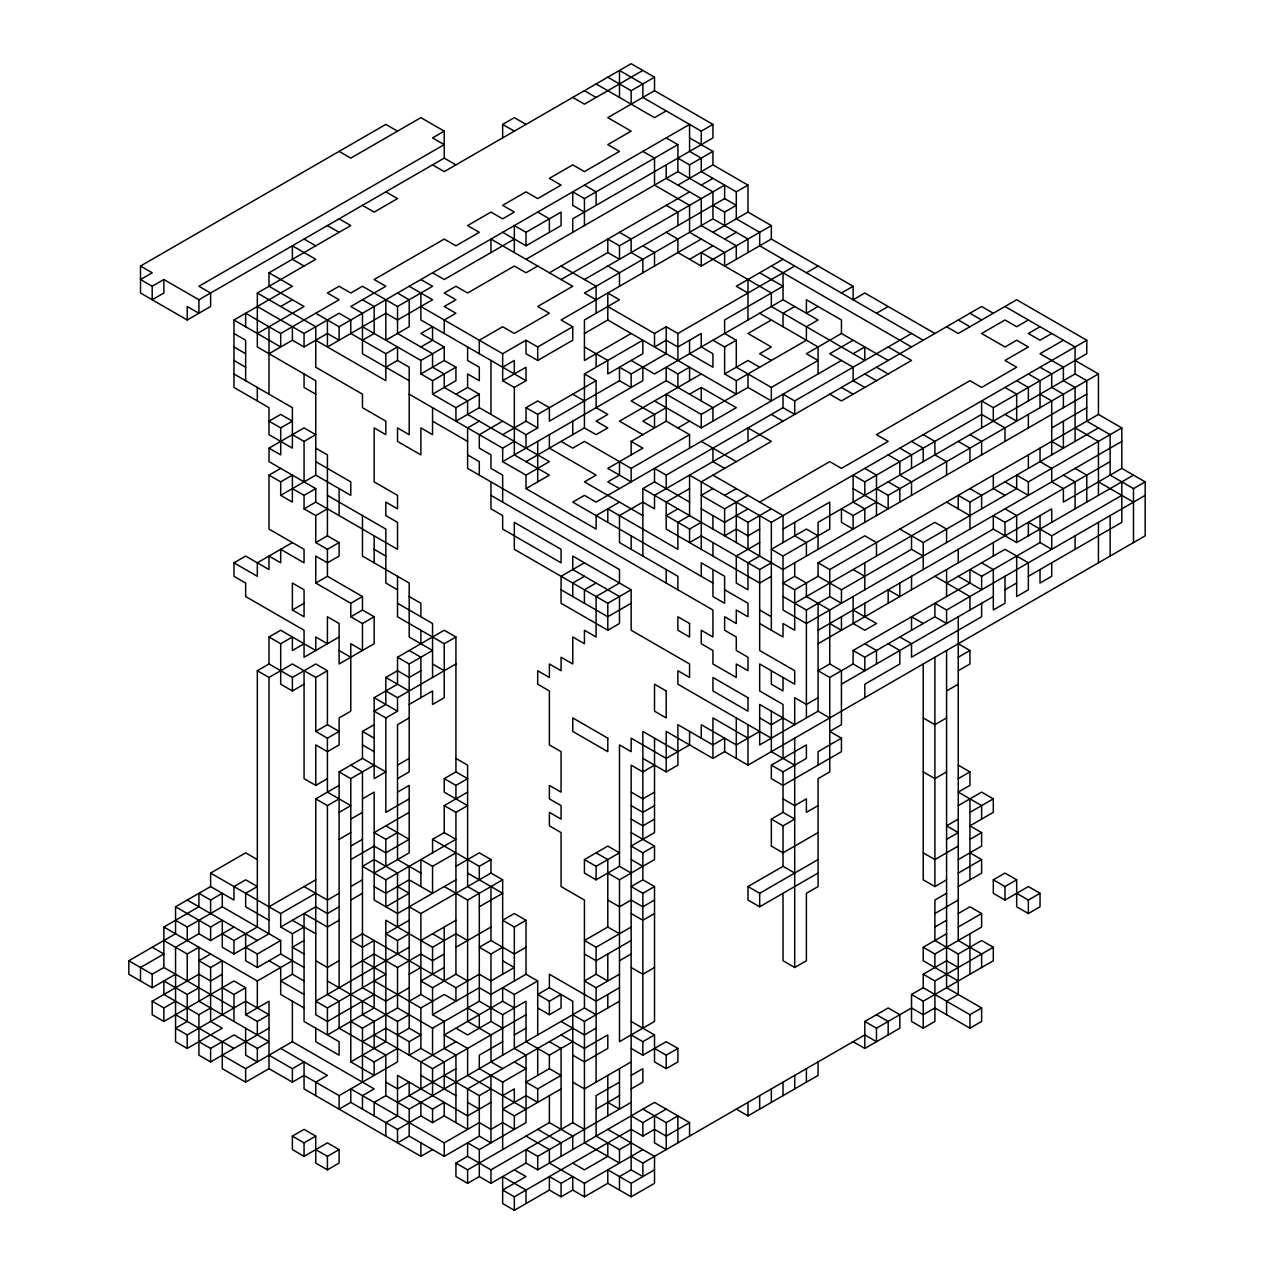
<?xml version="1.0" encoding="UTF-8"?>
<svg xmlns="http://www.w3.org/2000/svg" width="1274" height="1274" viewBox="0 0 1274 1274"><rect width="100%" height="100%" fill="white"/><g stroke="black" fill="none" stroke-linecap="round" stroke-linejoin="round"><path stroke-width="1.5" d="M140.506 266.043L152.195 272.779L140.506 279.532L152.195 286.268L163.868 279.532L198.919 299.756L444.244 158.119L444.244 131.142L432.555 137.895L444.244 144.631L198.919 286.268L210.608 293.02L210.608 306.508L187.23 319.997L140.506 293.02L140.506 266.043L385.831 124.406L397.52 131.142M502.657 137.895L502.657 124.406L514.33 117.654L526.019 124.406M257.332 333.485L304.056 306.508L269.005 286.268L269.005 272.779L350.78 225.578L339.107 218.825M315.745 461.634L350.78 481.875L350.78 495.363L315.745 475.122L315.745 380.703L257.332 346.974L257.332 293.02L315.745 259.291L292.383 245.802L292.383 259.291L304.056 266.043M642.844 70.452L584.432 104.165L572.743 97.429M233.97 373.951L292.383 407.68L292.383 448.145L269.005 434.657L269.005 407.68L233.97 387.439L233.97 319.997L292.383 286.268L269.005 272.779M607.794 77.188L631.156 90.677L654.518 77.188L654.518 90.677L712.93 124.406L712.93 137.895L572.743 218.825L572.743 232.314M280.694 306.508L292.383 299.756M654.518 90.677L607.794 117.654L631.156 131.142L607.794 144.631L619.482 151.383L584.432 171.608L572.743 164.872L549.381 178.36L561.07 185.096L537.708 198.601L526.019 191.848L502.657 205.337L514.33 212.089L502.657 218.825L490.968 212.089L467.606 225.578L479.295 232.314L455.933 245.802L444.244 239.066L374.158 279.532L385.831 286.268L350.78 306.508L362.469 313.245L362.469 353.726L409.193 380.703M245.643 326.749L245.643 313.261L280.694 333.485L339.107 299.756L327.418 293.02L339.107 286.268L350.78 293.02L362.469 286.268L397.52 306.508L432.555 286.268L420.882 279.532M666.206 110.918L654.518 117.654L596.105 83.941M269.005 353.726L292.383 340.238L292.383 326.749M257.332 306.508L304.056 333.485L339.107 313.245L350.78 319.997L350.78 333.485L385.831 353.726L397.52 346.974L397.52 360.462L409.193 367.215L409.193 434.657L397.52 427.921L397.52 441.409L420.882 454.898L420.882 427.905L432.555 434.657L432.555 407.68M292.383 340.238L304.056 346.974L327.418 333.485L339.107 340.238L339.107 326.749L689.568 124.406L689.568 151.383L701.257 158.119L701.257 171.608L736.292 191.848L747.981 185.112L747.981 212.089L712.93 232.314M514.33 239.066L444.244 279.532L432.555 272.779M514.33 252.555L514.33 225.578L526.019 232.314L561.07 212.089L561.07 225.578L526.019 245.802L502.657 232.314M584.432 212.089L572.743 205.337L572.743 191.848L584.432 198.601L677.895 144.631L677.895 171.608L526.019 259.291M619.482 97.429L619.482 70.452L642.844 83.941L642.844 97.429L701.257 131.142L712.93 124.406M362.469 340.238L374.158 333.485L374.158 306.508L362.469 299.756M677.895 158.119L689.568 164.872L712.93 151.383L712.93 164.872L677.895 185.112M537.708 266.043L526.019 272.779L514.33 266.043L467.606 293.02L455.933 286.268L444.244 293.02L455.933 299.756L444.244 306.508L455.933 313.245L444.244 319.997L444.244 333.485M280.694 427.905L292.383 421.168L280.694 414.416L269.005 421.168L280.694 427.905L280.694 454.898L269.005 448.145L269.005 461.634L315.745 488.611L315.745 502.099L397.52 549.317L397.52 522.34L385.831 515.588L385.831 502.099L397.52 508.852L397.52 495.363L374.158 481.875L374.158 427.921L385.831 434.657L385.831 421.168L362.469 407.68L362.469 394.192L315.745 367.215L315.745 326.749L257.332 293.02M385.831 367.215L397.52 360.462M420.882 346.974L432.555 340.238L432.555 326.749L420.882 333.485L444.244 346.974L444.244 360.462L420.882 373.951L420.882 360.462L362.469 326.749M549.381 272.779L689.568 191.848M701.257 185.112L712.93 178.36M269.005 448.145L304.056 427.905L315.745 434.657L304.056 441.409L292.383 434.657M420.882 360.462L444.244 346.974M561.07 279.532L607.794 252.555L619.482 259.291L619.482 245.802L724.619 185.112L724.619 198.601L584.432 279.532M339.107 637L304.056 657.241L304.056 630.248L245.643 596.535L245.643 583.046L233.97 576.294L233.97 562.805L245.643 556.069L269.005 569.558L269.005 556.069L280.694 562.805L280.694 549.317L304.056 562.805L304.056 549.317L269.005 529.076L269.005 475.122L280.694 468.386M432.555 380.703L455.933 367.215L455.933 380.703L432.555 394.192L432.555 380.703L420.882 373.951M747.981 252.555L747.981 239.066L712.93 218.825L584.432 293.02L596.105 299.756M712.93 205.337L724.619 212.089L736.292 205.337L724.619 198.601M280.694 481.875L292.383 475.122L292.383 502.099L280.694 495.363L280.694 481.875L269.005 475.122M420.882 306.508L502.657 353.726L526.019 340.238L537.708 346.974L572.743 326.749L572.743 340.238L537.708 360.462L526.019 353.726L526.019 340.238M701.257 239.066L561.07 319.997L572.743 326.749M280.694 495.363L315.745 475.122M455.933 394.192L467.606 387.439L479.295 394.192L479.295 407.68L526.019 434.657L537.708 427.905L537.708 414.416L526.019 407.68L526.019 421.168L502.657 434.657M502.657 367.215L514.33 360.462L514.33 373.951M689.568 259.291L712.93 245.802M724.619 239.066L736.292 232.314M292.383 488.611L304.056 495.363L315.745 488.611M432.555 394.192L455.933 407.68L479.295 394.192M502.657 380.703L526.019 367.215L526.019 380.703L514.33 387.439L502.657 380.703L502.657 353.726M584.432 333.485L607.794 319.997L736.292 394.192L736.292 380.703L806.394 340.238L806.394 326.749L818.067 319.997L783.032 299.772L654.518 373.951L631.156 360.462M666.206 232.314L677.895 239.066L677.895 252.555L701.257 266.043L771.343 225.578L771.343 239.066L853.118 286.268L853.118 299.756L864.807 293.02L934.893 333.485M304.056 495.363L304.056 508.852L315.745 502.099M479.295 407.68L455.933 421.168L455.933 407.68M771.343 239.066L724.619 266.043L724.619 252.555L689.568 232.314L689.568 205.337L654.518 185.112L654.518 158.119L642.844 151.383M304.056 508.852L315.745 515.588L327.418 508.852M479.295 421.168L467.606 427.905L467.606 468.386L712.93 610.023L712.93 637L701.257 630.248L701.257 643.736L712.93 650.488L712.93 663.977L736.292 677.465L736.292 663.977L747.981 670.713L747.981 657.225L736.292 650.488L736.292 637L724.619 630.248L724.619 616.759L736.292 623.512L736.292 610.023L747.981 616.759L747.981 603.271L724.619 589.782M631.156 333.485L584.432 360.462L584.432 319.997L619.482 299.756L607.794 293.02L607.794 319.997M292.383 542.581L257.332 562.805L257.332 576.294L233.97 562.805M502.657 421.168L479.295 434.657L479.295 448.145L490.968 454.898L490.968 468.386L502.657 475.122L502.657 502.099M526.019 407.68L537.708 400.928L549.381 407.68L549.381 421.168L619.482 380.703L631.156 387.439L631.156 373.951L619.482 367.215L619.482 380.703M584.432 373.951L596.105 380.703L596.105 407.68L607.794 414.416L596.105 421.168L607.794 427.905L596.105 434.657L584.432 427.905L584.432 373.951L642.844 340.238L642.844 353.726L607.794 373.951L607.794 360.462L584.432 346.974M607.794 306.508L654.518 333.485L666.206 326.749L677.895 333.485L794.705 266.043M783.032 259.291L736.292 286.268L747.981 293.02M315.745 515.588L315.745 542.565L327.418 535.828L339.107 542.565L339.107 556.069L327.418 562.805L315.745 556.069L315.745 583.046L350.78 603.271L362.469 596.535L362.469 610.023L350.78 616.759L350.78 603.271M537.708 414.416L596.105 380.703M315.745 542.565L327.418 549.317L339.107 542.565M409.193 394.192L502.657 448.145L514.33 441.409M631.156 373.951L666.206 353.726L666.206 326.749M806.394 272.779L818.067 266.043M502.657 448.145L502.657 461.634L642.844 380.703L642.844 367.215M315.745 583.046L327.418 576.294L362.469 596.535M526.019 461.634L584.432 427.905M712.93 421.168L712.93 407.68L666.206 380.703L631.156 400.928L654.518 414.416L654.518 427.921L642.844 421.168L666.206 407.68M666.206 380.703L666.206 367.215L677.895 373.951L689.568 367.215L689.568 380.703M712.93 340.238L724.619 346.974L736.292 340.238L736.292 367.215L771.343 387.439L818.067 360.462L806.394 353.726L841.445 333.485L888.169 360.462M771.343 319.997L747.981 333.485L771.343 346.974L759.67 353.726L771.343 360.462M794.705 306.508L783.032 313.261L783.032 326.749M292.383 610.023L304.056 616.759L304.056 589.782L292.383 583.046L292.383 610.023L304.056 603.271M502.657 461.634L526.019 475.122L549.381 461.634L467.606 414.416L467.606 400.928L444.244 387.439L444.244 373.951L432.555 367.215L432.555 353.726L397.52 333.485L397.52 306.508M701.257 373.951L619.482 421.168L642.844 434.657M818.067 306.508L806.394 313.261L806.394 299.756L841.445 319.997L841.445 333.485M841.445 293.02L853.118 286.268M327.418 670.729L315.745 677.465L315.745 731.419L327.418 724.683L327.418 670.729L315.745 663.977L292.383 677.465L269.005 663.977L269.005 637L280.694 630.248L315.745 650.488L315.745 637L327.418 643.736L327.418 616.759L339.107 623.512L339.107 663.977L374.158 643.736L374.158 616.759L362.469 610.023M526.019 475.122L526.019 488.611L549.381 475.122L514.33 454.898L514.33 387.439M689.568 394.192L701.257 387.439L736.292 407.68L701.257 427.905L654.518 400.928M724.619 346.974L724.619 373.951L747.981 360.462L759.67 367.215M269.005 637L280.694 643.736L292.383 637L292.383 650.488L304.056 643.752M631.156 454.898L631.156 441.393L666.206 421.168L689.568 434.657L689.568 448.145M222.281 933.762L233.97 940.515L257.332 927.026L257.332 670.729L269.005 663.977M677.895 427.921L689.568 421.168M666.206 421.168L666.206 394.192L701.257 414.416L747.981 387.439L771.343 400.928L771.343 387.439M876.48 313.261L888.169 306.508M257.332 670.729L269.005 677.465L292.383 663.977L315.745 677.465M350.78 616.759L362.469 623.512L374.158 616.759M561.07 441.409L572.743 448.145L584.432 441.409L631.156 468.386L689.568 434.657M853.118 340.238L829.756 353.726L853.118 367.215L853.118 380.703L864.807 387.439M841.445 360.462L596.105 502.099L584.432 495.363L572.743 502.099L712.93 583.046M853.118 353.726L864.807 346.974L864.807 360.462L771.343 306.508L771.343 293.02L701.257 252.555L701.257 266.043M280.694 643.736L280.694 684.218L292.383 690.954L304.056 684.218M619.482 502.099L596.105 515.588L596.105 529.076L526.019 488.611M642.844 556.053L642.844 488.611L654.518 481.875L654.518 468.386L666.206 475.122L783.032 407.68L794.705 414.416L794.705 400.928L783.032 394.192L783.032 407.68M794.705 400.928L911.531 333.485M339.107 987.732L339.107 771.901L362.469 758.396L385.831 771.901L374.158 778.637L374.158 697.706L397.52 684.218L397.52 657.241L444.244 630.248L455.933 637L455.933 771.901L467.606 778.637L455.933 785.389L444.244 778.637L444.244 792.125L467.606 805.614L455.933 812.366L444.244 805.614L444.244 832.591L432.555 839.343L432.555 852.832M689.568 488.611L666.206 502.099L666.206 529.076L759.67 583.046L771.343 576.294M455.933 663.977L397.52 697.706L397.52 711.195L385.831 717.931L374.158 711.195L385.831 704.442L385.831 677.465L397.52 670.729L409.193 677.465L420.882 670.729M397.52 657.241L409.193 663.977L432.555 650.488L409.193 637L409.193 583.046L362.469 556.069L362.469 515.588M397.52 576.294L397.52 616.759L444.244 643.736L455.933 637M584.432 562.805L561.07 576.294L561.07 603.271L607.794 630.248L619.482 623.512L619.482 596.535L572.743 569.542L572.743 556.069L631.156 589.782L631.156 630.248L689.568 663.977L689.568 677.465L677.895 670.729L677.895 684.218L771.343 738.172M677.895 508.852L666.206 515.588L689.568 529.076L701.257 522.34M712.93 488.611L701.257 495.363L724.619 508.852L747.981 495.363M584.432 576.294L572.743 583.03L572.743 596.535M724.619 495.363L736.292 488.611M1028.357 319.997L1016.668 326.749L1004.995 319.997L981.617 333.485L1004.995 346.974L1016.668 340.238L1028.357 346.974L1004.995 360.462L1016.668 367.215L981.617 387.439L969.944 380.703L876.48 434.657L888.169 441.393L841.445 468.386L829.756 461.634L759.67 502.099M315.745 731.419L327.418 738.172L339.107 731.419L327.418 724.683M596.105 583.03L584.432 589.782L584.432 603.271M1040.03 326.749L1028.357 333.485L1040.03 340.238L1051.719 333.485M362.469 758.412L362.469 731.419L374.158 724.683M409.193 704.442L432.555 690.954L432.555 704.442L444.244 697.706L444.244 643.736M747.981 508.852L724.619 522.34L701.257 508.852M409.193 717.931L397.52 724.683L397.52 859.568L420.882 873.056M490.968 481.875L490.968 508.852L502.657 515.588L502.657 529.076L561.07 562.805L561.07 549.317L514.33 522.34L514.33 549.317L607.794 603.271L631.156 589.782M736.292 515.588L747.981 522.34L771.343 508.852M1063.392 340.238L1040.03 353.726L1063.392 367.215L1063.392 380.703L1075.081 387.439L1075.081 441.409M304.056 670.729L304.056 778.637L315.745 785.389L327.418 778.637M631.156 603.271L607.794 616.759L561.07 589.782M759.67 529.076L747.981 535.828L736.292 529.076L724.619 535.828L724.619 508.852M607.794 522.34L607.794 508.852L677.895 549.317L677.895 522.34L689.568 515.588L689.568 475.122L771.343 522.34L1086.77 340.238L1086.77 353.726L993.306 407.68L981.617 400.928L981.617 427.905M374.158 994.468L327.418 1021.445L315.745 1014.709L315.745 798.878L339.107 785.389M339.107 771.901L350.78 778.637L374.158 765.148M759.67 542.565L736.292 556.053L736.292 583.046L747.981 589.782L747.981 562.805L759.67 556.053L759.67 515.588M783.032 529.076L829.756 502.099L829.756 529.076L783.032 556.053L771.343 549.317L806.394 529.076L818.067 535.828M864.807 522.34L864.807 508.852L853.118 502.099L853.118 475.122L864.807 481.875L981.617 414.416L1004.995 427.905L1004.995 441.393M175.557 974.244L152.195 987.732L128.817 974.244L128.817 960.755L175.557 933.762L175.557 906.785L210.608 886.561L210.608 873.072L245.643 852.832L257.332 859.584M315.745 798.878L327.418 805.614L339.107 798.878M397.52 765.148L409.193 758.412M724.619 751.66L724.619 738.172L712.93 744.908L677.895 724.683L677.895 765.148L666.206 771.885L666.206 731.419L712.93 758.396L724.619 751.66L747.981 765.148L1145.183 535.828L1145.183 481.875L1133.494 488.611L1110.132 475.122L1110.132 434.657L1086.77 421.168L1086.77 380.703L1075.081 373.951L818.067 522.34L818.067 549.317M339.107 812.366L350.78 805.614L327.418 792.125L327.418 738.172M362.469 798.878L374.158 792.125L374.158 900.049L397.52 913.538L455.933 879.808M397.52 778.637L409.193 771.901L409.193 663.977M689.568 529.076L689.568 542.565L701.257 535.828L759.67 569.542L771.343 562.805M853.118 515.588L853.118 529.076L841.445 522.34L841.445 508.852L853.118 515.588L876.48 502.099M876.48 488.611L888.169 495.363L1098.443 373.951L1098.443 414.416L1121.805 427.905L1121.805 468.386L1145.183 481.875M128.817 960.755L152.195 974.244L163.868 967.492L163.868 927.026L198.919 906.785L198.919 893.297L210.608 900.049L222.281 893.297L222.281 906.785L280.694 940.515L280.694 954.003L257.332 967.492L245.643 960.739L245.643 933.762M350.78 819.102L362.469 812.366M397.52 792.125L409.193 785.389L409.193 852.832L374.158 873.072M1086.77 394.192L783.032 569.542L642.844 488.611M175.557 920.274L187.23 927.026L222.281 906.785M339.107 839.343L350.78 832.591M409.193 798.878L385.831 812.366L385.831 717.931M444.244 778.637L455.933 771.901M853.118 663.977L853.118 650.488L864.807 657.225L864.807 670.713L853.118 663.977L829.756 677.465L818.067 670.713L829.756 663.977L829.756 610.023L806.394 596.535L806.394 583.046L794.705 576.294L783.032 583.046L794.705 589.782L818.067 576.294L841.445 589.782L911.531 549.317L923.22 556.053M818.067 576.294L818.067 562.805L864.807 535.828L876.48 542.565L876.48 556.053M1051.719 427.905L1086.77 407.68M233.97 927.026L210.608 940.515L198.919 933.762L175.557 947.251L175.557 1041.686L187.23 1048.422L222.281 1028.198L210.608 1021.445L210.608 967.492L222.281 960.739L222.281 1014.709M175.557 906.785L210.608 927.026L222.281 920.274L222.281 947.251L233.97 954.003L269.005 933.762L269.005 677.465M350.78 846.079L362.469 839.343M409.193 812.366L374.158 832.591L385.831 839.343L397.52 832.591M818.067 562.805L829.756 569.542L1098.443 414.416M163.868 940.515L187.23 954.003L198.919 947.251L198.919 1001.221L269.005 1041.686L257.332 1048.422L233.97 1034.934L210.608 1048.422L198.919 1041.686M269.005 906.785L315.745 879.808M350.78 859.568L374.158 846.079L385.831 852.832L409.193 839.343L385.831 825.855M444.244 805.614L467.606 792.125M794.705 603.271L934.893 522.34L946.582 529.076L946.582 542.565M958.255 508.852L958.255 495.363L969.944 502.099L1098.443 427.905M210.608 954.003L198.919 960.739L210.608 967.492M210.608 873.072L280.694 913.538L315.745 893.297M783.032 596.535L806.394 610.023L829.756 596.535L841.445 603.271L841.445 589.782M899.842 529.076L923.22 542.565L1016.668 488.611L1016.668 475.122L1028.357 481.875L1121.805 427.905M187.23 1048.422L187.23 1034.934L245.643 1001.221L269.005 1014.709L257.332 1021.445L245.643 1014.709L245.643 987.732L233.97 980.98L163.868 1021.445L152.195 1014.709L152.195 1001.221L198.919 974.244L210.608 980.98L222.281 974.244M304.056 927.026L292.383 933.762L280.694 927.026L315.745 906.785L327.418 913.538L339.107 906.785M339.107 893.297L327.418 900.049L304.056 886.561M350.78 886.561L362.469 879.808M1121.805 441.409L806.394 623.512L783.032 610.023L783.032 556.053M152.195 1001.221L163.868 1007.957L175.557 1001.221M210.608 1007.957L198.919 1014.709L163.868 994.468L163.868 980.98L187.23 994.468L198.919 987.732M245.643 947.251L257.332 954.003L280.694 940.515M350.78 900.049L362.469 893.297M397.52 927.026L397.52 873.072L374.158 859.568L362.469 866.32L385.831 879.808L455.933 839.343L444.244 832.591M818.067 630.248L993.306 529.076L1016.668 542.565L1133.494 475.122M993.306 529.076L993.306 515.588L1004.995 522.34L1110.132 461.634M304.056 940.515L292.383 947.251L304.056 954.003M339.107 920.274L327.418 927.026L304.056 913.538L304.056 1021.445L339.107 1041.686L339.107 1055.175L315.745 1041.686L315.745 1028.198M420.882 886.561L420.882 859.568L432.555 866.32L455.933 852.832M818.067 643.736L1051.719 508.852L1051.719 522.34M1121.805 468.386L1063.392 502.099L1063.392 488.611L1051.719 481.875L1051.719 468.386L1040.03 461.634L1040.03 448.145M222.281 987.732L233.97 994.468L245.643 987.732M163.868 927.026L257.332 980.98L292.383 960.739M455.933 866.32L479.295 852.832L490.968 859.568L490.968 873.072L502.657 879.808L502.657 974.228M946.582 583.046L1004.995 549.317L1028.357 562.805L1028.357 589.782L1016.668 596.535L1016.668 556.053M304.056 980.98L292.383 974.244L280.694 980.98L304.056 994.468M432.555 839.343L479.295 866.32L490.968 859.568M654.518 765.148L642.844 771.901L631.156 765.148L631.156 1169.835L619.482 1176.571L619.482 1190.059M853.118 650.488L969.944 583.046L969.944 569.558L981.617 576.294L1040.03 542.565L1051.719 549.317L1051.719 535.828L1121.805 495.363M245.643 1014.709L269.005 1001.221L269.005 1068.663L245.643 1082.152L222.281 1068.663L222.281 1041.686M339.107 960.739L327.418 967.492L315.745 960.739M409.193 920.274L385.831 933.762L397.52 940.515L409.193 933.762M409.193 906.785L420.882 913.538L490.968 873.072M864.807 657.225L934.893 616.759L946.582 623.512L946.582 610.023L1145.183 495.363M350.78 967.492L374.158 954.003L397.52 967.492L420.882 954.003L432.555 960.739L444.244 954.003M444.244 886.561L467.606 900.049L502.657 879.808M654.518 792.125L642.844 798.878L631.156 792.125M759.67 731.419L736.292 744.908L701.257 724.683L701.257 738.172M783.032 717.931L771.343 724.683L759.67 717.931M818.067 697.706L806.394 704.442L794.705 697.706L794.705 724.683L759.67 704.442L759.67 744.908L818.067 711.195L829.756 717.931M841.445 684.202L993.306 596.535M1004.995 589.782L1016.668 583.046M1028.357 576.294L1121.805 522.34L1121.805 481.875M198.919 1014.709L198.919 1055.175L210.608 1061.911L269.005 1028.198M409.193 947.251L315.745 1001.221L327.418 1007.957L385.831 974.228L362.469 960.739M420.882 940.515L455.933 920.274M479.295 906.785L502.657 893.297L467.606 873.072M654.518 805.614L642.844 812.366L631.156 805.614M397.52 1048.422L374.158 1061.911L374.158 1075.399L350.78 1061.911L385.831 1041.686L385.831 920.274L432.555 947.251L455.933 933.762L467.606 940.515M584.432 859.568L607.794 846.079L619.482 852.832L596.105 866.32L584.432 859.568L584.432 873.056L596.105 879.808L619.482 866.32L631.156 873.056M654.518 819.102L642.844 825.855L631.156 819.102M222.281 1055.175L245.643 1068.663L292.383 1041.686L374.158 1088.904L362.469 1095.64L362.469 1109.128M409.193 974.228L420.882 967.492M455.933 947.251L490.968 927.026M771.343 765.148L806.394 744.908L806.394 758.396L783.032 771.885L771.343 765.148L771.343 778.637L783.032 785.389L841.445 751.66L841.445 738.172L829.756 731.419L841.445 724.683L841.445 670.713L829.756 663.977M958.255 657.241L969.944 650.488L969.944 663.977L958.255 670.729M409.193 987.732L385.831 1001.221L362.469 987.732L362.469 771.901L350.78 765.148M444.244 967.492L420.882 980.98L432.555 987.732L455.933 974.228L467.606 980.98M526.019 947.251L514.33 954.003L490.968 940.515L479.295 947.251L490.968 954.003L502.657 947.251M526.019 920.274L514.33 913.538L502.657 920.274L514.33 927.026L526.019 920.274L526.019 974.244L490.968 994.468L479.295 987.732L432.555 1014.709L432.555 987.732M654.518 738.172L654.518 832.591L631.156 846.079L642.844 852.832L654.518 846.079L654.518 859.568L619.482 879.808L607.794 873.056M841.445 738.172L818.067 751.66L818.067 765.148M269.005 1055.175L292.383 1068.663L304.056 1061.911L304.056 1088.904L420.882 1156.346L432.555 1149.594M362.469 1082.152L362.469 1028.198L397.52 1007.957L397.52 967.492M409.193 1001.221L420.882 994.468L432.555 1001.221M946.582 690.954L958.255 684.218M269.005 1068.663L292.383 1082.152L304.056 1075.399L339.107 1095.64L397.52 1061.911L397.52 1021.445L409.193 1014.709M362.469 1041.686L385.831 1028.198L409.193 1041.686L420.882 1034.934L409.193 1028.198L397.52 1034.934M374.158 980.98L420.882 1007.957L444.244 994.468L455.933 1001.221L455.933 987.732L362.469 933.762L350.78 940.515L362.469 947.251L374.158 940.515L374.158 1007.957L327.418 1034.934L327.418 1007.957M455.933 987.732L479.295 974.228L490.968 980.98L514.33 967.492L502.657 960.739M654.518 886.561L642.844 879.808L631.156 886.561L642.844 893.297L654.518 886.561L654.518 1021.445L619.482 1041.686L619.482 879.808M771.343 819.102L783.032 812.366L794.705 819.102L783.032 825.855L771.343 819.102L771.343 846.079L783.032 852.832L818.067 832.591M946.582 717.931L934.893 724.683L923.22 717.931M397.52 1007.957L432.555 1028.198L479.295 1001.221L502.657 1014.709L526.019 1001.221L526.019 1041.686L549.381 1055.175L572.743 1041.686M619.482 933.762L607.794 927.026L584.432 940.515L596.105 947.251L631.156 927.026M654.518 900.049L642.844 906.785L631.156 900.049L619.482 906.785L607.794 900.049M818.067 805.614L806.394 812.366L806.394 798.878L794.705 805.614L783.032 798.878M444.244 1088.888L444.244 1061.911L420.882 1048.422L409.193 1055.175L409.193 1041.686M514.33 1007.957L502.657 1001.221L444.244 1034.934L467.606 1048.422L467.606 1075.399L526.019 1109.128M502.657 1001.221L502.657 987.732L514.33 994.468L537.708 980.98L537.708 1034.934M654.518 913.538L642.844 920.274L631.156 913.538M292.383 1136.105L304.056 1129.369L315.745 1136.105L315.745 1163.082L327.418 1169.835L339.107 1163.082L339.107 1149.594L327.418 1142.858L304.056 1156.346L292.383 1149.594L292.383 1136.105L304.056 1142.858L315.745 1136.105M572.743 1028.198L467.606 1088.888L467.606 1129.369L444.244 1115.881L432.555 1122.617L420.882 1115.881L397.52 1129.369L350.78 1102.392L339.107 1109.128L339.107 1095.64M455.933 1041.686L420.882 1061.911L420.882 1088.888M502.657 1028.198L490.968 1021.445L467.606 1034.934L455.933 1028.198M689.568 1136.105L689.568 1122.617L654.518 1102.392L537.708 1169.835L526.019 1163.082L490.968 1183.323L479.295 1176.571L467.606 1183.323L455.933 1176.571L455.933 1163.082L467.606 1156.346L490.968 1169.835L572.743 1122.617L572.743 1001.221L549.381 987.732L537.708 994.468L549.381 1001.221L561.07 994.468L561.07 1007.957L549.381 1014.709L537.708 1007.957M631.156 940.515L596.105 960.739L584.432 954.003M490.968 1088.888L479.295 1095.64L479.295 1136.105L444.244 1156.346L409.193 1136.105L409.193 1109.128L385.831 1095.64L374.158 1102.392L374.158 1115.881M374.158 1034.934L432.555 1068.663L526.019 1014.709M607.794 954.003L607.794 980.98L596.105 974.228L584.432 980.98L596.105 987.732L619.482 974.228M619.482 960.739L631.156 954.003M818.067 873.056L759.67 906.785L747.981 900.049L747.981 886.561L783.032 866.32L794.705 873.056M946.582 771.901L934.893 778.637L923.22 771.901M397.52 1102.392L455.933 1068.663M502.657 1041.686L479.295 1055.175L479.295 1068.663L502.657 1082.152L526.019 1068.663L514.33 1061.911M514.33 1034.934L526.019 1028.198M747.981 886.561L759.67 893.297L818.067 859.568M958.255 778.637L969.944 771.901L969.944 785.389L958.255 792.125L981.617 805.614L981.617 819.102M315.745 1149.594L327.418 1156.346L339.107 1149.594M409.193 1109.128L584.432 1007.957L584.432 900.049L561.07 886.561L561.07 832.591L549.381 825.855L549.381 812.366L561.07 819.102L561.07 805.614L549.381 798.878L549.381 785.389L561.07 792.125L561.07 751.66L549.381 744.908L549.381 690.954L537.708 684.218L537.708 670.729L549.381 677.465L549.381 663.977L561.07 670.729L561.07 657.241L572.743 663.977L572.743 637L584.432 643.736L584.432 630.248L596.105 637L596.105 596.535L619.482 583.03L619.482 569.558L490.968 495.363M619.482 987.732L596.105 1001.221L549.381 974.244L549.381 987.732M654.518 967.492L642.844 974.228L631.156 967.492M385.831 1082.152L397.52 1088.888L409.193 1082.152L409.193 1095.64L432.555 1109.128L444.244 1102.392L444.244 1115.881M572.743 1014.709L584.432 1021.445L619.482 1001.221M958.255 805.614L981.617 792.125L993.306 798.878L993.306 812.366L969.944 825.855L981.617 832.591L981.617 846.095L958.255 859.584M409.193 1136.105L397.52 1142.858L397.52 1129.369M596.105 1028.198L584.432 1034.934L561.07 1021.445M958.255 819.102L946.582 825.855L958.255 832.591L946.582 839.343M969.944 812.366L993.306 798.878M490.968 1102.392L467.606 1115.881L397.52 1075.399L397.52 1115.881L385.831 1122.617L385.831 1136.105M502.657 1095.64L514.33 1088.888L514.33 1102.392M549.381 1068.663L526.019 1082.152L537.708 1088.888L561.07 1075.399L549.381 1068.663L549.381 1055.175M350.78 1102.392L350.78 1088.904L444.244 1142.858L479.295 1122.617L490.968 1129.369L502.657 1122.617L514.33 1129.369L514.33 1115.881L502.657 1109.128L526.019 1095.64L537.708 1102.392L537.708 1088.888M958.255 846.095L934.893 859.584L923.22 852.832M969.944 839.343L981.617 832.591M514.33 1115.881L561.07 1088.888M631.156 1034.934L642.844 1041.686L654.518 1034.934L654.518 1061.911L666.206 1068.663L677.895 1061.911L677.895 1048.422L666.206 1041.686L642.844 1055.175L631.156 1048.422M479.295 1176.571L479.295 1149.594L526.019 1122.617L526.019 1055.175L514.33 1048.422L514.33 994.468M631.156 1061.911L584.432 1088.888L572.743 1082.152M783.032 893.297L783.032 960.739L794.705 967.492L806.394 960.739L806.394 893.297L818.067 886.561L818.067 778.637L829.756 771.901L829.756 677.465M923.22 663.977L923.22 879.808L934.893 886.561L946.582 879.808M958.255 873.072L981.617 859.584L981.617 873.072L958.255 886.561M455.933 1163.082L467.606 1169.835L549.381 1122.617L572.743 1136.105L572.743 1149.594M619.482 1082.152L596.105 1095.64L596.105 1136.105L619.482 1149.594L631.156 1142.858M631.156 1075.399L642.844 1068.663L642.844 1082.152L631.156 1088.904M654.518 1048.422L666.206 1055.175L677.895 1048.422M946.582 893.297L934.893 900.049L934.893 940.515L958.255 954.003L958.255 994.468L946.582 1001.221L946.582 1014.709M596.105 1109.128L619.482 1095.64M934.893 913.538L958.255 900.049M993.306 879.808L1004.995 873.072L1016.668 879.808L1016.668 906.785L1028.357 913.538L1040.03 906.785L1040.03 893.297L1028.357 886.561L1004.995 900.049L993.306 893.297L993.306 879.808L1004.995 886.561L1016.668 879.808M526.019 1163.082L526.019 1149.594L537.708 1156.346L631.156 1102.392M934.893 927.026L946.582 920.274M958.255 913.538L969.944 906.785L981.617 913.538L981.617 927.026L934.893 954.003L923.22 947.251L923.22 960.755L958.255 980.98M923.22 947.251L946.582 933.762M958.255 927.026L981.617 913.538M514.33 1169.835L526.019 1176.571L502.657 1190.059L514.33 1196.812L631.156 1129.369L642.844 1136.105L654.518 1129.369L666.206 1136.105L689.568 1122.617M631.156 1115.881L642.844 1122.617L666.206 1109.128M1016.668 893.297L1028.357 900.049L1040.03 893.297M526.019 1203.548L526.019 1190.059L502.657 1176.571L502.657 1203.548L514.33 1210.3L549.381 1190.059L561.07 1196.812L572.743 1190.059L584.432 1196.812L607.794 1183.323L631.156 1196.812L654.518 1183.323L654.518 1156.346L607.794 1129.369M549.381 1190.059L549.381 1176.571L561.07 1183.323L572.743 1176.571L572.743 1190.059M642.844 1109.128L666.206 1122.617L677.895 1115.881L677.895 1142.858M853.118 1041.686L864.807 1048.422L864.807 1021.445L876.48 1028.198L911.531 1007.957L923.22 1014.709L934.893 1007.957L969.944 1028.198L981.617 1021.445L981.617 1007.957L969.944 1014.709L923.22 987.732L923.22 974.244L946.582 960.755L958.255 967.492M958.255 954.003L981.617 940.515L993.306 947.267L993.306 960.755L923.22 1001.221L911.531 994.468L911.531 1021.445L923.22 1028.198L934.893 1021.445L934.893 980.98L923.22 974.244M526.019 1136.105L549.381 1149.594L549.381 1163.082L584.432 1183.323L642.844 1149.594M864.807 1021.445L888.169 1007.957L899.842 1014.709L899.842 1028.198L864.807 1048.422M911.531 994.468L923.22 987.732M934.893 980.98L993.306 947.267M631.156 1156.346L642.844 1163.082L864.807 1034.934L876.48 1041.686L876.48 1028.198M607.794 1183.323L607.794 1169.835L631.156 1183.323L654.518 1169.835M736.292 1109.128L747.981 1115.881L818.067 1075.415L818.067 1061.911M654.518 77.188L631.156 63.7L444.244 171.608L432.555 164.872M1086.77 340.238L1016.668 299.756L958.255 333.485L946.582 326.749M1004.995 306.508L1075.081 346.974L1075.081 373.951M689.568 137.895L712.93 151.383M993.306 313.245L981.617 306.508L654.518 495.363L654.518 508.852L642.844 502.099L619.482 515.588L619.482 542.565L677.895 576.294L677.895 589.782M1075.081 360.462L1098.443 373.951M584.432 90.677L596.105 97.429M666.206 137.895L677.895 144.631M712.93 164.872L747.981 185.112M969.944 313.245L981.617 319.997M958.255 319.997L969.944 326.749M1040.03 367.215L1051.719 373.951L1051.719 387.439L1063.392 394.192L1063.392 407.68M677.895 171.608L712.93 191.848L712.93 218.825M747.981 212.089L771.343 225.578M1028.357 373.951L1040.03 380.703L1040.03 407.68M1016.668 380.703L1028.357 387.439L1028.357 400.928M1040.03 394.192L1051.719 400.928L1051.719 454.898M923.22 340.238L759.67 245.802L759.67 232.314L736.292 218.825L736.292 191.848M1004.995 387.439L1016.668 394.192L1016.668 421.168L1004.995 414.416M1075.081 427.905L1098.443 441.409L1098.443 495.363M666.206 205.337L677.895 212.089L677.895 225.578M771.343 266.043L911.531 346.974M502.657 124.406L514.33 131.142M759.67 272.779L783.032 286.268L724.619 319.997L724.619 333.485L736.292 340.238M888.169 346.974L911.531 360.462L841.445 400.928L829.756 394.192M1051.719 441.409L1063.392 448.145L1063.392 421.168M584.432 185.096L596.105 191.848L596.105 205.337M1075.081 468.386L1086.77 475.122L1086.77 502.099M1098.443 481.875L1133.494 502.099M876.48 367.215L888.169 373.951M1063.392 475.122L1075.081 481.875L1075.081 508.852M444.244 131.142L420.882 117.654L350.78 158.119L339.107 151.383M619.482 232.314L631.156 239.066L631.156 252.555L642.844 259.291L642.844 272.779M642.844 245.802L654.518 252.555L654.518 266.043M759.67 313.261L818.067 346.974L818.067 373.951M864.807 373.951L876.48 380.703M969.944 434.657L981.617 441.393L981.617 454.898M619.482 245.802L607.794 239.066L607.794 252.555M958.255 441.393L969.944 448.145L969.944 461.634M444.244 158.119L455.933 164.872M537.708 212.089L549.381 218.825L549.381 232.314M841.445 387.439L853.118 394.192M923.22 434.657L934.893 441.393L934.893 454.898L946.582 461.634L946.582 475.122M1004.995 481.875L1028.357 495.363L1028.357 481.875M607.794 266.043L619.482 272.779L619.482 286.268M911.531 441.393L923.22 448.145L923.22 461.634M1004.995 495.363L993.306 488.611L993.306 475.122M899.842 448.145L911.531 454.898L911.531 468.386M969.944 488.611L981.617 495.363L981.617 508.852M1004.995 508.852L1016.668 515.588L1016.668 542.565M1051.719 535.828L1028.357 522.34L1028.357 535.828M561.07 266.043L596.105 286.268L596.105 313.245M888.169 454.898L899.842 461.634L899.842 475.122L911.531 481.875L911.531 495.363M724.619 373.951L736.292 380.703M946.582 502.099L969.944 515.588M385.831 191.848L397.52 198.601L374.158 212.089L362.469 205.337M771.343 414.416L783.032 421.168M864.807 468.386L876.48 475.122L876.48 515.588M888.169 481.875L899.842 488.611L899.842 502.099M853.118 488.611L888.169 508.852L888.169 495.363M981.617 562.805L993.306 569.558L993.306 610.023L1004.995 603.271L1004.995 576.294M958.255 576.294L981.617 589.782L981.617 576.294M327.418 225.578L339.107 232.314M701.257 441.393L736.292 461.634M934.893 576.294L969.944 596.535L969.944 610.023M409.193 286.268L432.555 299.756L397.52 319.997L385.831 313.245L327.418 346.974L327.418 319.997M724.619 468.386L712.93 461.634L712.93 448.145M304.056 239.066L315.745 245.802M397.52 293.02L409.193 299.756L409.193 326.749L385.831 340.238L385.831 299.756M572.743 394.192L584.432 400.928M712.93 475.122L783.032 515.588L783.032 542.565M946.582 610.023L934.893 603.271L934.893 616.759M526.019 380.703L420.882 319.997L420.882 293.02M631.156 441.393L642.844 448.145L607.794 468.386L631.156 481.875L631.156 468.386M853.118 569.542L864.807 576.294M923.22 623.512L911.531 616.759L911.531 630.248M958.255 643.752L969.944 650.488M444.244 360.462L455.933 367.215M654.518 481.875L689.568 502.099M526.019 421.168L537.708 427.905M853.118 610.023L876.48 623.512L864.807 630.248L853.118 623.512L853.118 596.535M899.842 637L911.531 643.736L911.531 657.225L981.617 616.759L981.617 603.271M315.745 313.245L339.107 326.749M619.482 488.611L607.794 481.875L619.482 475.122L619.482 461.634M888.169 643.736L899.842 650.488L899.842 663.977L864.807 684.218L864.807 697.706M642.844 515.588L584.432 481.875L596.105 475.122L549.381 448.145L549.381 434.657M829.756 623.512L841.445 630.248L841.445 616.759M864.807 643.736L876.48 650.488L876.48 663.977M315.745 340.238L385.831 380.703L385.831 353.726M432.555 421.168L467.606 441.409M759.67 610.023L771.343 616.759M233.97 319.997L280.694 346.974L280.694 333.485M467.606 454.898L479.295 461.634L479.295 475.122M759.67 623.512L783.032 637L783.032 623.512L794.705 630.248L794.705 589.782M233.97 333.485L245.643 340.238L245.643 380.703M233.97 346.974L245.643 353.726M315.745 394.192L304.056 387.439L304.056 373.951M958.255 765.148L969.944 771.901M233.97 360.462L245.643 367.215M315.745 448.145L327.418 454.898L327.418 535.828M969.944 852.832L981.617 859.584M327.418 495.363L385.831 529.076L385.831 583.046L397.52 589.782M747.981 738.172L712.93 717.931L712.93 758.396M794.705 765.148L771.343 751.66L771.343 711.195M374.158 549.317L385.831 556.069M409.193 596.535L420.882 603.271L420.882 616.759M677.895 751.66L642.844 731.419L642.844 839.343M397.52 603.271L432.555 623.512L432.555 677.465M642.844 758.396L666.206 771.885M409.193 650.488L420.882 657.241L420.882 697.706M432.555 663.977L444.244 670.729M981.617 1007.957L946.582 987.732L946.582 650.488M339.107 650.488L350.78 657.241M385.831 677.465L409.193 690.954M385.831 690.954L397.52 697.706M631.156 832.591L654.518 846.079M374.158 697.706L397.52 711.195M455.933 758.412L467.606 765.148L467.606 886.561L479.295 893.297L479.295 1001.221M631.156 859.568L642.844 866.32M596.105 852.832L607.794 859.568L607.794 927.026M876.48 1014.709L888.169 1021.445L888.169 1034.934M362.469 731.419L374.158 738.172M362.469 744.908L374.158 751.66M397.52 886.561L409.193 893.297L385.831 906.785L385.831 879.808M631.156 1021.445L654.518 1034.934M374.158 886.561L385.831 893.297L409.193 879.808L432.555 893.297L432.555 866.32M526.019 974.228L537.708 980.98M584.432 1007.957L596.105 1014.709M432.555 933.762L444.244 940.515M561.07 1034.934L584.432 1048.422L607.794 1034.934L607.794 1048.422L584.432 1061.911L572.743 1055.175M549.381 1041.686L561.07 1048.422L561.07 1129.369M467.606 1007.957L479.295 1014.709L479.295 1028.198M292.383 920.274L315.745 933.762M607.794 1102.392L619.482 1109.128L619.482 1068.663M210.608 886.561L233.97 900.049L233.97 886.561L245.643 879.808L257.332 886.561L245.643 893.297L245.643 906.785L269.005 920.274M432.555 1014.709L444.244 1021.445L444.244 1048.422L455.933 1055.175L455.933 1122.617M502.657 1068.663L490.968 1061.911L490.968 1034.934L467.606 1021.445L467.606 900.049M187.23 900.049L257.332 940.515M280.694 954.003L304.056 967.492M327.418 980.98L397.52 1021.445M572.743 1122.617L584.432 1129.369M269.005 960.739L280.694 967.492L280.694 994.468L304.056 1007.957M631.156 1169.835L642.844 1176.571L642.844 1163.082M350.78 1021.445L362.469 1028.198M444.244 1075.399L479.295 1095.64M537.708 1129.369L561.07 1142.858L561.07 1156.346M420.882 1075.399L455.933 1095.64M467.606 1102.392L479.295 1109.128M572.743 1163.082L584.432 1169.835L607.794 1156.346L607.794 1142.858M362.469 1055.175L374.158 1061.911M152.195 947.251L163.868 954.003L140.506 967.492L140.506 980.98M479.295 1136.105L490.968 1142.858L490.968 1075.399M163.868 967.492L233.97 1007.957M479.295 1149.594L467.606 1142.858L467.606 1156.346M280.694 1048.422L327.418 1075.399L315.745 1082.152L315.745 1095.64M175.557 1014.709L233.97 1048.422M187.23 1034.934L175.557 1028.198L187.23 1021.445L187.23 994.468M1133.494 488.611L1133.494 542.565M1110.132 515.588L1110.132 556.069M1098.443 522.34L1098.443 562.805M1075.081 535.828L1075.081 549.317M1051.719 562.805L1051.719 576.294L1040.03 583.046L1040.03 569.558M1040.03 515.588L1040.03 542.565M1028.357 414.416L1028.357 427.905M1028.357 454.898L1028.357 468.386M1028.357 900.049L1028.357 913.538M1004.995 522.34L1004.995 535.828M1004.995 886.561L1004.995 900.049M993.306 407.68L993.306 421.168M993.306 542.565L993.306 556.053M981.617 967.492L981.617 954.003L958.255 940.515L958.255 616.759M969.944 502.099L969.944 529.076M969.944 798.878L969.944 879.808M969.944 933.762L969.944 974.244M969.944 1014.709L969.944 1028.198M958.255 549.317L958.255 562.805M946.582 569.558L946.582 596.535M934.893 657.241L934.893 886.561M934.893 954.003L934.893 967.492M923.22 542.565L923.22 569.558M923.22 1001.221L923.22 1028.198M911.531 535.828L911.531 549.317M911.531 576.294L911.531 589.782M899.842 583.046L899.842 596.535L888.169 589.782L888.169 603.271M864.807 481.875L864.807 495.363M864.807 562.805L864.807 589.782M864.807 603.271L864.807 616.759M829.756 569.542L829.756 596.535M818.067 603.271L818.067 711.195M806.394 556.053L806.394 542.565L794.705 535.828L794.705 522.34M806.394 610.023L806.394 717.931M806.394 1068.663L806.394 1082.152M794.705 562.805L794.705 576.294M794.705 738.172L794.705 967.492M794.705 1075.415L794.705 1088.904M783.032 272.779L783.032 299.772M783.032 677.465L783.032 690.954L771.343 684.218L771.343 670.713M783.032 758.396L783.032 704.442L759.67 690.954L759.67 663.977L794.705 684.218L794.705 670.713L759.67 650.488L759.67 569.542M783.032 771.885L783.032 812.366M783.032 825.855L783.032 866.32M783.032 1082.152L783.032 1095.64M771.343 522.34L771.343 630.248M771.343 1088.904L771.343 1102.392M759.67 893.297L759.67 906.785M759.67 1095.64L759.67 1109.128M747.981 279.532L747.981 319.997M747.981 373.951L747.981 387.439M747.981 441.409L747.981 427.905L771.343 441.393L701.257 481.875L701.257 549.317M747.981 522.34L747.981 549.317M747.981 724.683L747.981 765.148M747.981 1102.392L747.981 1115.881M736.292 259.291L736.292 245.802L701.257 225.578L701.257 198.601L666.206 178.36L666.206 164.872M736.292 502.099L736.292 542.565M736.292 717.931L736.292 758.396M724.619 212.089L724.619 225.578M712.93 515.588L712.93 529.076M712.93 542.565L712.93 556.053M712.93 569.558L712.93 596.535L724.619 603.271L724.619 576.294L701.257 562.805L701.257 576.294M701.257 131.142L701.257 144.631M701.257 387.439L701.257 400.928M701.257 414.416L701.257 427.905M689.568 164.872L689.568 178.36M689.568 340.238L689.568 353.726L712.93 367.215L712.93 353.726L701.257 346.974L701.257 333.485L677.895 346.974L666.206 340.238L654.518 346.974L654.518 333.485M689.568 731.419L689.568 744.908L666.206 758.396L631.156 738.172L631.156 751.66L619.482 744.908L619.482 866.32M677.895 333.485L677.895 360.462M677.895 373.951L677.895 387.439M666.206 475.122L666.206 488.611M666.206 569.558L666.206 583.046M666.206 1055.175L666.206 1068.663M666.206 1122.617L666.206 1149.594L654.518 1142.858L654.518 1115.881M642.844 852.832L642.844 879.808M642.844 893.297L642.844 1028.198M642.844 1041.686L642.844 1055.175M642.844 1122.617L642.844 1136.105M631.156 90.677L631.156 104.165M631.156 535.828L631.156 549.317M631.156 1183.323L631.156 1196.812M619.482 1149.594L619.482 1163.082L584.432 1142.858L584.432 1021.445M607.794 603.271L607.794 630.248M607.794 994.468L607.794 1007.957M607.794 1075.399L607.794 1115.881M596.105 353.726L596.105 367.215M596.105 866.32L596.105 879.808M596.105 947.251L596.105 974.228M596.105 987.732L596.105 1082.152M584.432 198.601L584.432 225.578M584.432 1183.323L584.432 1196.812M572.743 421.168L572.743 434.657M561.07 1183.323L561.07 1196.812M549.381 1001.221L549.381 1014.709M549.381 1095.64L549.381 1122.617M537.708 346.974L537.708 360.462M537.708 441.409L537.708 481.875M537.708 1048.422L537.708 1075.399M537.708 1156.346L537.708 1169.835M526.019 232.314L526.019 245.802M526.019 434.657L526.019 448.145M514.33 927.026L514.33 980.98M514.33 1196.812L514.33 1210.3M502.657 1014.709L502.657 1055.175M502.657 1082.152L502.657 1149.594M490.968 252.555L490.968 239.066L572.743 286.268L537.708 306.508L549.381 313.245L514.33 333.485L502.657 326.749L479.295 340.238L479.295 353.726M490.968 360.462L490.968 414.416M490.968 886.561L490.968 940.515M490.968 954.003L490.968 1021.445M490.968 1169.835L490.968 1183.323M479.295 866.32L479.295 879.808M467.606 346.974L467.606 360.462L479.295 367.215L479.295 380.703L467.606 373.951L467.606 387.439M467.606 1169.835L467.606 1183.323M455.933 785.389L455.933 798.878M455.933 812.366L455.933 974.228M444.244 927.026L444.244 980.98M444.244 1142.858L444.244 1156.346M432.555 947.251L432.555 974.228M432.555 1028.198L432.555 1055.175M432.555 1068.663L432.555 1095.64M432.555 1109.128L432.555 1122.617M420.882 630.248L420.882 643.752M420.882 913.538L420.882 994.468M420.882 1007.957L420.882 1048.422M420.882 1102.392L420.882 1115.881M420.882 1142.858L420.882 1156.346M409.193 866.32L409.193 1028.198M397.52 940.515L397.52 954.003M385.831 839.343L385.831 866.32M385.831 1095.64L385.831 1055.175L339.107 1028.198L339.107 1001.221L327.418 994.468L327.418 805.614M374.158 535.828L374.158 562.805M374.158 1048.422L374.158 1021.445L362.469 1014.709L362.469 1001.221M362.469 623.512L362.469 650.488L350.78 643.736L350.78 711.195L339.107 717.931L339.107 744.908L327.418 751.66L315.745 744.908L315.745 785.389M350.78 778.637L350.78 1061.911M339.107 488.611L339.107 515.588M327.418 549.317L327.418 576.294M327.418 1156.346L327.418 1169.835M304.056 333.485L304.056 346.974M304.056 441.409L304.056 481.875M304.056 1142.858L304.056 1156.346M292.383 677.465L292.383 690.954M292.383 933.762L292.383 974.244M292.383 1001.221L292.383 1041.686M292.383 1068.663L292.383 1082.152M280.694 913.538L280.694 927.026M269.005 326.749L269.005 394.192M257.332 387.439L257.332 400.928M257.332 954.003L257.332 967.492M257.332 980.98L257.332 1007.957M257.332 1021.445L257.332 1034.934M257.332 1048.422L257.332 1061.911L245.643 1055.175L245.643 1028.198M245.643 1068.663L245.643 1082.152M233.97 940.515L233.97 954.003M233.97 994.468L233.97 1021.445M210.608 900.049L210.608 913.538M210.608 927.026L210.608 940.515M210.608 1048.422L210.608 1061.911M198.919 299.756L198.919 313.245L187.23 306.508L187.23 319.997M198.919 920.274L198.919 933.762M187.23 927.026L187.23 940.515M187.23 954.003L187.23 980.98M163.868 279.532L163.868 293.02L152.195 299.756L152.195 286.268M163.868 1007.957L163.868 1021.445M152.195 974.244L152.195 987.732M689.568 623.512L677.895 616.759L677.895 630.248L689.568 637L689.568 623.512M747.981 697.706L712.93 677.465L712.93 690.954L747.981 711.195L747.981 697.706M666.206 690.954L654.518 684.218L654.518 711.195L666.206 717.931L666.206 690.954M607.794 738.172L572.743 717.931L572.743 731.419L607.794 751.66L607.794 738.172"/></g></svg>
